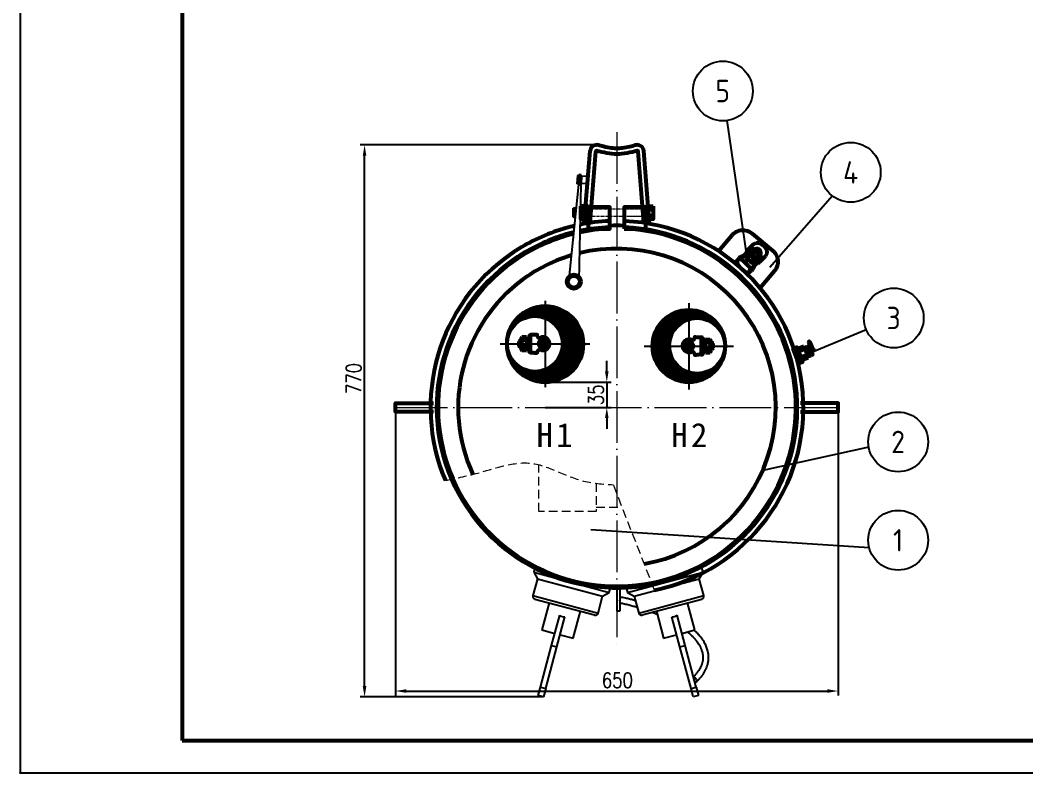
# Model space of a CAD drawing. Header units: millimetres. Extents: x 119255 to 140443, y -8485 to -5380.
# Drawn here: x 119255 to 120655, y -8474 to -7426 of the extents above; entities that cross this region are included whole.
import ezdxf
from ezdxf.enums import TextEntityAlignment as Align

# ---------------------------------------------------------------- set-up
doc = ezdxf.new("R2010")
doc.units = ezdxf.units.MM
doc.header["$LTSCALE"] = 3
for name, pattern in [('ACAD_ISO04W100', [30, 24, -3, 0, -3]), ('ACISOTGL', [3, 2, -1]), ('CENTER', [2, 1.25, -0.25, 0.25, -0.25]), ('DASHDOT', [0.55, 0.5, -0.025, 0, -0.025])]:
    doc.linetypes.add(name, pattern=pattern)
for name, color, linetype in [('2', 3, 'Continuous'), ('A', 3, 'Continuous'), ('C', 1, 'DASHDOT'), ('PL', 5, 'Continuous'), ('S', 254, 'Continuous'), ('几何体', 7, 'Continuous')]:
    doc.layers.add(name, color=color, linetype=linetype)
for name, color, linetype, lineweight in [('图层1', 1, 'CENTER', 13), ('标注、文本', 3, 'Continuous', 25), ('粗实线', 4, 'Continuous', 53)]:
    doc.layers.add(name, color=color, linetype=linetype, lineweight=lineweight)
doc.styles.add('ST_WIN', font='isocp2.shx', dxfattribs={"bigfont": 'hzdxfst.shx'})
doc.styles.get("Standard").update_dxf_attribs({"font": 'txt', "bigfont": 'gbcbig.shx'})
doc.styles.add('TH_GBDIM', font='romans.shx', dxfattribs={"width": 0.8, "bigfont": 'gbcbig.shx'})
doc.dimstyles.new('TH_GBDIM1', dxfattribs={"dimscale": 3, "dimtxt": 3.5, "dimasz": 2.5, "dimexe": 2, "dimexo": 0, "dimgap": 1.5, "dimtad": 1, "dimdec": 1, "dimzin": 0, "dimdsep": 46, "dimtxsty": 'TH_GBDIM', "dimcen": 2.5, "dimclrd": 3, "dimclre": 256, "dimclrt": 2, "dimadec": 0, "dimazin": 0, "dimtfac": 0.714286, "dimtdec": 1, "dimtmove": 0, "dimatfit": 3, "dimfxl": 0, "dimtzin": 0, "dimlwd": -1, "dimlwe": -1, "dimarcsym": 0})

# ---------------------------------------------------------------- blocks, each defined once
blk = doc.blocks.new('*D4')
at = {"layer": 'Defpoints', "color": 0}
for p in [(119777.7, -7965.4), (120393.7, -7971.4), (120393.7, -8360.2)]:
    blk.add_point(p, dxfattribs=at)
at = {"layer": '标注、文本'}
for p, q in [((119777.7, -7965.4), (119777.7, -8366.2)), ((120393.7, -7971.4), (120393.7, -8366.2))]:
    blk.add_line(p, q, dxfattribs=at)
at = {"layer": '标注、文本', "color": 3}
blk.add_line((119792.7, -8360.2), (120378.7, -8360.2), dxfattribs=at)
for points in [[(119792.7, -8357.7), (119792.7, -8362.7), (119777.7, -8360.2)], [(120378.7, -8357.7), (120378.7, -8362.7), (120393.7, -8360.2)]]:
    blk.add_solid(points, dxfattribs=at)
at = {"layer": '标注、文本', "color": 2, "insert": (120086.3, -8345.2), "char_height": 21, "attachment_point": 5, "style": 'TH_GBDIM'}
blk.add_mtext('650', dxfattribs=at)
blk = doc.blocks.new('*D1')
at = {"layer": 'Defpoints', "color": 0}
for p in [(119734.5, -7600.1), (120057.3, -7600.1), (119983.5, -8368.4)]:
    blk.add_point(p, dxfattribs=at)
at = {"layer": '标注、文本'}
for p, q in [((120057.3, -7600.1), (119728.5, -7600.1)), ((119983.5, -8368.4), (119728.5, -8368.4))]:
    blk.add_line(p, q, dxfattribs=at)
at = {"layer": '标注、文本', "color": 3}
blk.add_line((119734.5, -8353.4), (119734.5, -7615.1), dxfattribs=at)
for points in [[(119732, -7615.1), (119737, -7615.1), (119734.5, -7600.1)], [(119732, -8353.4), (119737, -8353.4), (119734.5, -8368.4)]]:
    blk.add_solid(points, dxfattribs=at)
at = {"layer": '标注、文本', "color": 2, "insert": (119719.5, -7925.2), "char_height": 21, "attachment_point": 5, "rotation": 90, "style": 'TH_GBDIM'}
blk.add_mtext('770', dxfattribs=at)
blk = doc.blocks.new('*D9')
at = {"layer": 'Defpoints', "color": 0}
for p in [(119985.7, -7930.4), (119985.7, -7965.4), (120071.6, -7965.4)]:
    blk.add_point(p, dxfattribs=at)
at = {"layer": '标注、文本', "color": 3}
for p, q in [((120071.6, -7915.4), (120071.6, -7900.4)), ((120071.6, -7930.4), (120071.6, -7965.4)), ((120071.6, -7980.4), (120071.6, -7995.4))]:
    blk.add_line(p, q, dxfattribs=at)
at = {"layer": '标注、文本'}
for p, q in [((119985.7, -7930.4), (120077.6, -7930.4)), ((119985.7, -7965.4), (120077.6, -7965.4))]:
    blk.add_line(p, q, dxfattribs=at)
at = {"layer": '标注、文本', "color": 3}
for points in [[(120069.1, -7915.4), (120074.1, -7915.4), (120071.6, -7930.4)], [(120069.1, -7980.4), (120074.1, -7980.4), (120071.6, -7965.4)]]:
    blk.add_solid(points, dxfattribs=at)
at = {"layer": '标注、文本', "color": 2, "insert": (120056.6, -7947.9), "char_height": 21, "attachment_point": 5, "rotation": 90, "style": 'TH_GBDIM'}
blk.add_mtext('35', dxfattribs=at)
blk = doc.blocks.new('A$C3480972e')
at = {"layer": '几何体'}
for p, q in [((-114.1, 28.4), (-115.9, 21.8)), ((119.9, 21.8), (118.1, 28.4)), ((-115.9, 21.8), (-110.6, 12.6)), ((-115.9, 21.8), (-10.8, -6.4)), ((14.8, -6.4), (119.9, 21.8)), ((114.6, 12.6), (119.9, 21.8)), ((-110.6, 12.6), (-116.9, -10.9)), ((-110.6, 12.6), (-20, -11.7)), ((-10.8, -6.4), (-9, 0.2)), ((0, 0), (0, -32.4)), ((4, 0), (4, -32.4)), ((13, 0.2), (14.8, -6.4)), ((24, -11.7), (114.6, 12.6)), ((120.9, -10.9), (114.6, 12.6)), ((-116.9, -10.9), (-26.3, -35.2)), ((-26.3, -35.2), (-20, -11.7)), ((-20, -11.7), (-10.8, -6.4)), ((14.8, -6.4), (24, -11.7)), ((24, -11.7), (30.3, -35.2)), ((30.3, -35.2), (120.9, -10.9)), ((-114.1, -15.7), (-31.1, -37.9)), ((-94.3, -21), (-104.4, -58.6)), ((4.2, -14.7), (4, -15.4)), ((35.1, -37.9), (118.1, -15.7)), ((108.4, -58.6), (98.3, -21)), ((-90.9, -80.5), (-79.6, -38.4)), ((-83.6, -82.4), (-72.3, -40.4)), ((-61, -70.3), (-50.9, -32.6)), ((4, -32.4), (0, -32.4)), ((54.9, -32.6), (65, -70.3)), ((87.6, -82.4), (76.3, -40.4)), ((94.9, -80.5), (83.6, -38.4)), ((-104.4, -58.6), (-86.3, -63.5)), ((-79, -65.4), (-61, -70.3)), ((65, -70.3), (83, -65.4)), ((90.3, -63.5), (108.4, -58.6)), ((-106.4, -138.4), (-90.9, -80.5)), ((-99.1, -140.4), (-83.6, -82.4)), ((-90.9, -80.5), (-83.6, -82.4)), ((87.6, -82.4), (94.9, -80.5)), ((103.1, -140.4), (87.6, -82.4)), ((110.4, -138.4), (94.9, -80.5)), ((-109.5, -150), (-106.4, -138.4)), ((-106.4, -138.4), (-99.1, -140.4)), ((103.1, -140.4), (110.4, -138.4)), ((110.4, -138.4), (113.5, -150)), ((-102.2, -152), (-109.5, -150)), ((-99.1, -140.4), (-102.2, -152)), ((106.2, -152), (103.1, -140.4)), ((113.5, -150), (106.2, -152))]:
    blk.add_line(p, q, dxfattribs=at)
at = {"layer": '几何体', "flags": 128}
for points in [[(4, -18.4), (4.2, -17.7), (4.4, -16.7), (4.6, -15.6), (4.7, -14.7), (4.8, -13.9), (4.8, -13.3), (4.8, -13), (4.7, -13), (4.6, -13.3), (4.4, -13.9), (4.2, -14.7)], [(110.9, -128.2), (111.1, -129.1), (111, -130), (110.7, -130.7), (110.2, -131.3), (109.5, -131.6), (108.7, -131.7), (108.6, -131.7)]]:
    blk.add_lwpolyline(points, dxfattribs=at)
at = {"layer": '几何体'}
for centre, radius, start, end in [((-113.1, -11.9), 3.9, 164.9999, 255), ((117.1, -11.9), 3.9, 285, 15.0001), ((-30.1, -34.2), 3.9, 255, 345.0001), ((34.1, -34.2), 3.9, 194.9999, 285), ((106, -129.9), 5.16, 18.5277, 80.9668)]:
    blk.add_arc(centre, radius, start, end, dxfattribs=at)
for centre, major_axis in [((-64.3, 4.3), (11.9, 44.3)), ((68.3, 4.3), (-11.9, 44.3))]:
    blk.add_ellipse(centre, major_axis=major_axis, ratio=0.490049, start_param=2.971841, end_param=3.311344, dxfattribs=at)
for points, knots in [([(25.7, -18), (24.8, -17.7), (22.1, -17), (17.4, -15.8), (11.4, -14.4), (7.1, -13.5), (4.8, -13)], [0, 0, 0, 0, 0.13545, 0.38583, 0.673641, 1, 1, 1, 1]), ([(4, -21), (6.1, -21.5), (10.4, -22.3), (16.6, -23.8), (22.5, -25.4), (26.2, -26.4), (28, -26.9), (28.1, -26.9)], [0, 0, 0, 0, 0.260489, 0.527943, 0.771275, 0.991155, 1, 1, 1, 1]), ([(49.4, -34.1), (49.5, -34.2), (50.6, -34.6), (52.8, -35.5), (54.9, -36.3), (56, -36.8)], [0, 0, 0, 0, 0.052809, 0.500258, 1, 1, 1, 1]), ([(98.1, -61.4), (99.4, -62.4), (101.5, -64.2), (104.4, -67), (107, -69.7), (109.4, -72.5), (111.5, -75.3), (113.1, -77.6), (114.2, -79.4), (115.2, -81.1), (116.1, -82.9), (117, -85), (117.9, -87.3), (118.6, -89.6), (119, -91.7), (119.3, -93.4), (119.5, -95), (119.5, -96.6), (119.5, -98.4), (119.4, -100.2), (119.2, -102), (118.9, -103.4), (118.6, -104.5), (118.3, -105.5), (118, -106.6), (117.4, -108.1), (116.7, -109.8), (115.7, -111.8), (114.5, -114), (112.9, -116.4), (110.8, -119.1), (108.7, -121.6), (107.1, -123.2), (106.5, -123.8)], [0, 0, 0, 0, 0.053652, 0.093216, 0.138704, 0.188359, 0.233416, 0.272987, 0.29891, 0.323221, 0.351338, 0.38575, 0.424412, 0.461367, 0.495076, 0.521981, 0.544456, 0.570358, 0.600106, 0.629623, 0.656949, 0.681596, 0.696892, 0.710624, 0.727422, 0.750324, 0.779407, 0.808452, 0.841982, 0.880154, 0.923187, 0.971384, 1, 1, 1, 1]), ([(110.4, -131.1), (111.5, -130.1), (113.5, -128.1), (116.1, -125.3), (118.1, -122.8), (119.7, -120.7), (120.9, -118.8), (122.3, -116.5), (123.8, -113.6), (125.1, -110.5), (126, -107.8), (126.6, -105.4), (127.1, -102.9), (127.4, -100.2), (127.6, -97.4), (127.5, -94.7), (127.2, -92.2), (126.9, -90.1), (126.4, -87.9), (125.7, -85.4), (124.8, -82.7), (123.6, -80), (122.4, -77.6), (121.1, -75.2), (119.5, -72.8), (117.6, -70), (115.4, -67.2), (112.8, -64.2), (110.1, -61.4), (108.2, -59.6), (107.5, -58.9)], [0, 0, 0, 0, 0.0465344, 0.0873213, 0.122623, 0.1526304, 0.1774811, 0.1985997, 0.2473063, 0.2948174, 0.3243775, 0.3535825, 0.3858853, 0.4216641, 0.4583998, 0.4948734, 0.5283732, 0.554215, 0.5799184, 0.6140528, 0.6542164, 0.6911032, 0.7237884, 0.7531379, 0.7915919, 0.8297007, 0.871359, 0.9166332, 0.9657844, 1, 1, 1, 1])]:
    blk.add_open_spline(points, degree=3, knots=knots, dxfattribs=at)

msp = doc.modelspace()

# ---------------------------------------------------------------- linework, layer by layer
at = {"layer": 'A'}
for p, q in [((120266.78, -7756.81), (120239.06, -7566.24)), ((120298.65, -7770.32), (120385.12, -7670.76)), ((120341.06, -7895.03), (120432.47, -7856.78))]:
    msp.add_line(p, q, dxfattribs=at)
for centre in [(120233.07, -7525.09), (120411.07, -7638.27), (120470.92, -7840.97), (120477.07, -8013.48), (120477.07, -8150.35)]:
    msp.add_circle(centre, 41.58, dxfattribs=at)
at = {"layer": 'C'}
for p, q in [((119985.72, -7817.18), (119985.72, -7937.71)), ((120185.72, -7820.12), (120185.72, -7940.65)), ((120048.03, -7877.44), (119923.4, -7877.44)), ((120123.4, -7880.38), (120248.03, -7880.38))]:
    msp.add_line(p, q, dxfattribs=at)
at = {"layer": 'PL', "color": 7, "ltscale": 0.5}
for p, q in [((120033.34, -7641.43), (120032.62, -7655.1)), ((120036.09, -7641.57), (120033.34, -7641.43)), ((120035.38, -7655.24), (120036.09, -7641.57)), ((120030.59, -7642.57), (120029.99, -7654.06)), ((120032.67, -7654.21), (120029.99, -7654.06)), ((120032.85, -7650.75), (120030.17, -7650.61)), ((120033.09, -7646.17), (120030.41, -7646.02)), ((120033.27, -7642.71), (120030.59, -7642.57)), ((120032.62, -7655.1), (120035.38, -7655.24)), ((120035.3, -7653.41), (120035.81, -7643.78)), ((120035.76, -7653.91), (120035.3, -7653.41)), ((120036.31, -7643.32), (120035.76, -7653.91)), ((120043.94, -7654.34), (120035.76, -7653.91)), ((120035.81, -7643.78), (120036.31, -7643.32)), ((120036.31, -7643.32), (120044.5, -7643.75)), ((120044.5, -7643.75), (120043.94, -7654.34)), ((120044.81, -7653.9), (120043.94, -7654.34)), ((120044.5, -7643.75), (120045.31, -7644.28)), ((120044.81, -7653.9), (120045.31, -7644.28)), ((120021.13, -7783.84), (120017.71, -7791.12)), ((120017.71, -7791.12), (120022.3, -7797.72)), ((120029.14, -7783.17), (120021.13, -7783.84)), ((120033.73, -7789.77), (120029.14, -7783.17)), ((120030.31, -7797.04), (120033.73, -7789.77)), ((120022.3, -7797.72), (120030.31, -7797.04))]:
    msp.add_line(p, q, dxfattribs=at)
for centre, radius in [((120025.71, -7790.43), 8.7), ((120025.72, -7790.44), 6.96)]:
    msp.add_circle(centre, radius, dxfattribs=at)
at = {"layer": '图层1'}
for p, q in [((120075.72, -7705.94), (120075.72, -7716.62)), ((120095.72, -7705.94), (120095.72, -7716.62))]:
    msp.add_line(p, q, dxfattribs=at)
for points in [[(120125.72, -7689.44), (120045.72, -7689.44)], [(120045.72, -7699.44), (120125.72, -7699.44)]]:
    msp.add_lwpolyline(points, dxfattribs=at)
msp.add_arc((120085.72, -7997.44), 285, 87.98921, 92.01079, dxfattribs=at)
at = {"layer": '标注、文本'}
for p, q in [((119255.17, -5794.75), (119255.17, -8474.14)), ((120018.81, -7791.3), (120032.62, -7655.1)), ((120035.38, -7655.24), (120032.46, -7788.7)), ((120436.13, -8020.73), (120288.51, -8053.29)), ((120436.81, -8160.75), (120049.41, -8135.87)), ((119255.17, -8474.14), (123044.2, -8474.14))]:
    msp.add_line(p, q, dxfattribs=at)
at = {"layer": '标注、文本', "color": 1, "linetype": 'ACAD_ISO04W100', "lineweight": 15}
for p, q in [((120085.72, -7582.35), (120085.72, -8300)), ((119777.72, -7965.44), (120393.72, -7965.44))]:
    msp.add_line(p, q, dxfattribs=at)
at = {"layer": '标注、文本'}
msp.add_point((119255.17, -8474.14), dxfattribs=at)
at = {"layer": '粗实线'}
for p, q in [((119480.7, -5839.86), (119480.7, -8429.03)), ((119480.7, -8429.03), (122999.1, -8429.03))]:
    msp.add_line(p, q, dxfattribs=at)
at = {"layer": '粗实线', "ltscale": 2}
for p, q in [((120040.24, -7709.96), (120048.28, -7608.43)), ((120040.24, -7709.96), (120048.28, -7608.43)), ((120048.36, -7708.65), (120056.25, -7609.13)), ((120123.08, -7708.65), (120115.19, -7609.13)), ((120131.2, -7709.96), (120123.16, -7608.43)), ((120275.81, -7738.31), (120279.34, -7736.19)), ((120279.34, -7736.19), (120283.34, -7736.43)), ((120283.34, -7736.43), (120286.87, -7738.08)), ((120286.87, -7738.08), (120290.16, -7740.43)), ((120268.05, -7748.43), (120255.58, -7760.89)), ((120257.23, -7755.95), (120262.17, -7753.84)), ((120262.17, -7753.84), (120262.87, -7753.6)), ((120262.87, -7753.6), (120262.64, -7753.37)), ((120265.7, -7752.19), (120265.23, -7752.66)), ((120265.23, -7752.66), (120265.46, -7752.43)), ((120265.7, -7753.13), (120265.23, -7752.66)), ((120265.93, -7751.96), (120265.46, -7752.43)), ((120265.46, -7755.25), (120265.7, -7753.13)), ((120266.17, -7748.43), (120265.7, -7750.31)), ((120265.7, -7750.31), (120265.7, -7750.78)), ((120265.7, -7752.19), (120265.94, -7751.96)), ((120266.4, -7752.43), (120265.7, -7752.19)), ((120266.4, -7752.43), (120265.7, -7753.13)), ((120265.94, -7751.96), (120266.4, -7751.96)), ((120267.58, -7746.55), (120266.17, -7748.43)), ((120267.58, -7747.02), (120266.17, -7750.31)), ((120266.17, -7751.72), (120267.11, -7750.78)), ((120266.4, -7752.43), (120266.17, -7755.02)), ((120267.58, -7750.31), (120266.4, -7751.96)), ((120267.11, -7752.19), (120266.88, -7756.19)), ((120268.52, -7748.9), (120267.11, -7752.19)), ((120267.58, -7750.31), (120267.11, -7750.78)), ((120269.23, -7745.37), (120267.58, -7746.54)), ((120270.4, -7745.6), (120267.58, -7747.02)), ((120267.82, -7750.08), (120267.58, -7750.31)), ((120268.52, -7747.95), (120268.05, -7748.43)), ((120268.52, -7748.9), (120270.64, -7746.78)), ((120269.46, -7747.95), (120268.52, -7747.95)), ((120271.34, -7744.66), (120269.23, -7745.37)), ((120269.7, -7754.31), (120271.11, -7750.08)), ((120273.7, -7745.6), (120270.4, -7745.6)), ((120270.64, -7746.78), (120273.93, -7745.37)), ((120271.34, -7747.02), (120270.64, -7746.78)), ((120271.11, -7750.08), (120271.34, -7747.96)), ((120275.81, -7745.37), (120271.34, -7744.66)), ((120271.34, -7747.96), (120271.34, -7747.02)), ((120273.93, -7745.37), (120277.93, -7745.14)), ((120273.93, -7750.07), (120278.64, -7745.37)), ((120273.93, -7750.07), (120274.64, -7748.43)), ((120273.93, -7751.96), (120273.93, -7750.07)), ((120275.81, -7754.78), (120273.93, -7751.96)), ((120274.64, -7748.43), (120277.7, -7745.37)), ((120277.7, -7745.37), (120276.99, -7747.01)), ((120276.99, -7747.01), (120276.99, -7748.9)), ((120276.99, -7748.9), (120278.64, -7751.96)), ((120279.34, -7744.66), (120277.7, -7745.37)), ((120278.64, -7745.37), (120277.93, -7746.55)), ((120277.93, -7746.55), (120277.93, -7748.43)), ((120277.93, -7748.43), (120279.58, -7751.02)), ((120278.87, -7745.6), (120278.4, -7747.02)), ((120278.4, -7747.02), (120278.4, -7748.43)), ((120278.4, -7748.43), (120279.82, -7750.78)), ((120279.81, -7744.66), (120278.64, -7745.37)), ((120278.64, -7751.96), (120281.93, -7753.84)), ((120280.28, -7745.13), (120278.87, -7745.6)), ((120281.22, -7744.66), (120279.34, -7744.66)), ((120279.58, -7751.02), (120282.4, -7752.9)), ((120282.4, -7744.9), (120279.81, -7744.66)), ((120279.82, -7750.78), (120282.4, -7752.43)), ((120281.7, -7745.13), (120280.28, -7745.13)), ((120280.75, -7756.9), (120285.46, -7752.19)), ((120284.05, -7746.55), (120281.22, -7744.66)), ((120284.05, -7746.55), (120281.7, -7745.13)), ((120281.93, -7753.84), (120283.81, -7753.84)), ((120284.28, -7746.31), (120282.4, -7744.9)), ((120282.4, -7752.43), (120283.81, -7752.43)), ((120282.4, -7752.9), (120284.05, -7752.66)), ((120282.4, -7756.19), (120285.46, -7753.13)), ((120283.81, -7752.43), (120284.99, -7751.72)), ((120283.81, -7753.84), (120285.46, -7753.13)), ((120285.7, -7749.13), (120284.05, -7746.55)), ((120286.16, -7749.6), (120284.05, -7746.55)), ((120284.05, -7752.66), (120285.46, -7752.19)), ((120285.93, -7748.43), (120284.28, -7746.31)), ((120284.99, -7751.72), (120285.7, -7750.54)), ((120285.69, -7752.9), (120285.22, -7756.66)), ((120285.46, -7752.19), (120286.17, -7751.02)), ((120285.46, -7753.13), (120286.16, -7751.48)), ((120285.7, -7750.54), (120285.7, -7749.13)), ((120286.17, -7751.02), (120285.93, -7748.43)), ((120286.16, -7751.48), (120286.16, -7749.6)), ((120290.16, -7740.43), (120292.52, -7743.72)), ((120294.4, -7751.25), (120292.51, -7755.01)), ((120292.52, -7743.72), (120294.17, -7747.25)), ((120294.17, -7747.25), (120294.4, -7751.25)), ((120251.58, -7762.54), (120254.88, -7759.25)), ((120251.58, -7762.54), (120254.88, -7759.25)), ((120253.7, -7765.6), (120251.58, -7762.54)), ((120254.88, -7759.25), (120253.7, -7761.84)), ((120253.93, -7766.78), (120253.7, -7761.84)), ((120258.64, -7771.95), (120253.93, -7766.78)), ((120254.64, -7759.48), (120254.41, -7759.25)), ((120254.88, -7759.25), (120255.58, -7757.6)), ((120255.58, -7757.6), (120254.88, -7759.25)), ((120255.11, -7760.89), (120254.88, -7759.25)), ((120255.35, -7761.13), (120255.11, -7760.89)), ((120255.58, -7757.6), (120255.82, -7757.37)), ((120257.23, -7755.95), (120255.82, -7757.37)), ((120256.52, -7756.66), (120274.17, -7774.3)), ((120265.93, -7757.6), (120265.46, -7755.25)), ((120266.17, -7757.37), (120265.7, -7757.84)), ((120266.4, -7757.6), (120265.7, -7758.31)), ((120265.7, -7758.31), (120265.7, -7757.84)), ((120266.17, -7758.31), (120265.7, -7758.31)), ((120266.17, -7755.02), (120266.64, -7757.37)), ((120266.17, -7757.37), (120266.64, -7757.36)), ((120266.4, -7757.6), (120266.17, -7757.37)), ((120266.88, -7757.6), (120266.17, -7758.31)), ((120269.7, -7762.78), (120266.17, -7758.31)), ((120266.88, -7757.6), (120266.4, -7757.6)), ((120266.87, -7757.6), (120270.4, -7762.07)), ((120266.88, -7756.19), (120267.58, -7756.42)), ((120266.88, -7756.19), (120267.81, -7758.07)), ((120267.58, -7756.42), (120269.7, -7754.31)), ((120267.58, -7756.42), (120267.81, -7758.07)), ((120267.81, -7758.07), (120269.93, -7760.66)), ((120271.11, -7754.31), (120269.7, -7754.31)), ((120270.4, -7762.07), (120269.7, -7762.78)), ((120269.7, -7763.25), (120269.7, -7762.78)), ((120270.17, -7762.78), (120269.7, -7763.25)), ((120269.93, -7763.48), (120269.7, -7763.25)), ((120269.93, -7760.66), (120272.52, -7762.78)), ((120270.64, -7762.78), (120269.93, -7763.48)), ((120269.93, -7775.25), (120282.4, -7762.78)), ((120270.17, -7762.78), (120270.4, -7762.07)), ((120270.64, -7762.78), (120270.17, -7762.78)), ((120272.76, -7764.42), (120270.4, -7763.01)), ((120270.87, -7762.54), (120270.64, -7762.78)), ((120270.87, -7762.54), (120273.23, -7763.95)), ((120272.05, -7754.78), (120271.11, -7754.31)), ((120274.17, -7756.43), (120272.05, -7754.78)), ((120274.4, -7763.25), (120272.52, -7762.78)), ((120272.52, -7762.78), (120274.64, -7763.95)), ((120275.34, -7765.13), (120272.76, -7764.42)), ((120273.23, -7763.95), (120275.81, -7764.66)), ((120275.81, -7758.54), (120274.17, -7756.43)), ((120274.4, -7763.25), (120276.52, -7761.13)), ((120274.64, -7763.95), (120274.4, -7763.25)), ((120274.64, -7763.95), (120278.4, -7763.48)), ((120275.81, -7764.66), (120275.34, -7765.13)), ((120275.34, -7765.6), (120275.35, -7765.13)), ((120275.81, -7765.13), (120275.34, -7765.6)), ((120275.81, -7765.6), (120275.34, -7765.6)), ((120278.87, -7756.9), (120275.81, -7754.78)), ((120276.52, -7759.72), (120275.81, -7758.54)), ((120275.81, -7765.13), (120275.81, -7764.66)), ((120276.29, -7765.13), (120275.81, -7765.13)), ((120276.29, -7765.13), (120275.81, -7765.6)), ((120276.29, -7765.13), (120276.05, -7764.89)), ((120276.28, -7764.66), (120278.4, -7764.42)), ((120276.28, -7764.66), (120276.29, -7765.13)), ((120279.81, -7763.95), (120276.29, -7765.13)), ((120280.52, -7759.48), (120276.52, -7761.13)), ((120276.52, -7761.13), (120276.52, -7759.72)), ((120277.23, -7767.95), (120276.99, -7767.72)), ((120278.4, -7763.48), (120281.93, -7762.31)), ((120278.4, -7764.42), (120280.28, -7763.48)), ((120280.75, -7756.9), (120278.87, -7756.9)), ((120280.28, -7763.48), (120279.81, -7763.95)), ((120280.28, -7764.42), (120279.81, -7763.95)), ((120280.05, -7765.13), (120280.28, -7764.89)), ((120280.76, -7763.95), (120280.28, -7763.48)), ((120280.99, -7763.72), (120280.28, -7764.42)), ((120280.28, -7764.89), (120282.4, -7764.66)), ((120282.87, -7759.49), (120280.52, -7759.48)), ((120280.75, -7763.01), (120280.52, -7762.78)), ((120280.52, -7764.66), (120283.58, -7763.01)), ((120282.4, -7756.19), (120280.75, -7756.9)), ((120280.75, -7763.01), (120280.99, -7763.72)), ((120281.93, -7762.31), (120284.05, -7760.19)), ((120282.4, -7762.78), (120282.87, -7762.31)), ((120282.4, -7764.66), (120284.28, -7763.25)), ((120283.81, -7759.48), (120282.87, -7759.49)), ((120282.87, -7762.31), (120282.87, -7761.36)), ((120283.58, -7763.01), (120285.23, -7760.43)), ((120284.05, -7760.19), (120283.81, -7759.48)), ((120285.22, -7756.66), (120284.05, -7760.19)), ((120284.28, -7763.25), (120285.46, -7761.6)), ((120285.23, -7760.43), (120285.23, -7757.13)), ((120285.93, -7759.25), (120285.46, -7755.02)), ((120285.46, -7761.6), (120285.93, -7759.25)), ((120264.05, -7776.89), (120258.64, -7771.95)), ((120264.05, -7776.89), (120268.99, -7777.13)), ((120264.52, -7776.89), (120264.05, -7776.89)), ((120268.28, -7779.24), (120265.23, -7777.13)), ((120268.28, -7779.24), (120271.58, -7775.95)), ((120268.28, -7779.24), (120271.58, -7775.95)), ((120268.99, -7777.13), (120271.58, -7775.95)), ((120269.94, -7775.72), (120269.46, -7775.25)), ((120271.34, -7775.72), (120269.94, -7775.72)), ((120271.34, -7776.19), (120271.11, -7775.95)), ((120272.99, -7775.01), (120271.34, -7775.72)), ((120271.58, -7775.95), (120272.99, -7775.01)), ((120273.46, -7775.01), (120272.99, -7775.01)), ((120273.46, -7775.01), (120274.87, -7773.6)), ((120276.99, -7768.66), (120274.87, -7773.6)), ((120276.99, -7768.66), (120277.23, -7767.95)), ((119965.6, -7889.21), (119965.4, -7864.98)), ((119949.42, -7873.7), (119951.12, -7872.25)), ((119949.42, -7880.11), (119949.42, -7873.7)), ((119952.57, -7872), (119951.12, -7872.25)), ((119951.12, -7872.25), (119951.12, -7881.69)), ((119952.57, -7869.58), (119953.4, -7867.9)), ((119952.57, -7883.38), (119952.57, -7869.58)), ((119952.57, -7881.93), (119952.57, -7872)), ((119960.07, -7867.65), (119953.42, -7867.77)), ((119960.07, -7872.25), (119953.54, -7872.25)), ((119961.04, -7869.34), (119963.71, -7868.86)), ((119961.04, -7885.08), (119961.04, -7869.34)), ((119963.71, -7875.39), (119961.04, -7876.85)), ((119961.04, -7876.85), (119961.04, -7878.54)), ((119961.04, -7878.54), (119963.61, -7876.89)), ((119963.71, -7868.86), (119963.71, -7875.39)), ((119989.12, -7871.28), (119986.22, -7873.19)), ((119990.09, -7880.72), (119987.15, -7879.14)), ((119990.09, -7872.97), (119987.2, -7874.66)), ((119990.82, -7875.15), (119987.67, -7876.99)), ((119990.82, -7879.07), (119987.67, -7876.99)), ((120178.04, -7878.09), (120181.19, -7879.93)), ((120178.76, -7875.91), (120181.66, -7877.6)), ((120179.73, -7874.22), (120182.64, -7876.13)), ((120203.26, -7892.14), (120203.46, -7867.92)), ((120207.82, -7872.28), (120205.15, -7871.79)), ((120205.15, -7871.79), (120205.15, -7878.33)), ((120205.15, -7878.33), (120207.82, -7879.78)), ((120207.82, -7888.01), (120207.82, -7872.28)), ((120207.82, -7879.78), (120207.82, -7881.48)), ((120208.78, -7870.58), (120215.44, -7870.7)), ((120208.78, -7875.18), (120215.32, -7875.18)), ((120216.29, -7872.52), (120215.46, -7870.84)), ((120216.29, -7886.32), (120216.29, -7872.52)), ((120216.29, -7884.87), (120216.29, -7874.94)), ((120216.29, -7874.94), (120217.74, -7875.18)), ((120219.44, -7876.64), (120217.74, -7875.18)), ((120217.74, -7875.18), (120217.74, -7884.63)), ((120219.44, -7883.05), (120219.44, -7876.64)), ((119950.39, -7881.93), (119949.42, -7880.11)), ((119952.57, -7881.93), (119950.39, -7881.93)), ((119951.12, -7881.69), (119952.57, -7881.93)), ((119960.07, -7881.45), (119953.54, -7881.45)), ((119960.07, -7886.29), (119953.54, -7886.29)), ((119963.71, -7884.84), (119961.04, -7885.08)), ((120178.04, -7882.01), (120181.19, -7879.93)), ((120178.76, -7883.66), (120181.7, -7882.07)), ((120205.15, -7887.77), (120207.82, -7888.01)), ((120207.82, -7881.48), (120205.25, -7879.83)), ((120208.78, -7884.38), (120215.32, -7884.38)), ((120208.78, -7889.22), (120215.32, -7889.22)), ((120217.74, -7884.63), (120216.29, -7884.87)), ((120216.29, -7884.87), (120218.47, -7884.87)), ((120218.47, -7884.87), (120219.44, -7883.05)), ((120345.77, -7880.61), (120337.48, -7883.76)), ((120342.17, -7897.95), (120337.63, -7885.98)), ((120347.28, -7884.6), (120338.99, -7887.75)), ((120350.31, -7892.58), (120342.02, -7895.72)), ((120347.13, -7882.38), (120351.84, -7880.59)), ((120347.13, -7882.38), (120351.66, -7894.35)), ((120351.66, -7894.35), (120356.38, -7892.56)), ((120356.38, -7892.56), (120351.84, -7880.59)), ((120358.54, -7883.56), (120357.69, -7883.88)), ((120351.82, -7896.57), (120343.53, -7899.71))]:
    msp.add_line(p, q, dxfattribs=at)
at = {"layer": '粗实线', "color": 8, "linetype": 'ACISOTGL', "lineweight": 0, "ltscale": 2}
for p, q in [((119976.89, -8110.14), (119976.89, -8045.26)), ((120057, -8071.11), (120057, -8110.14)), ((120137.85, -8219.65), (120080.9, -8073.13)), ((120057, -8110.14), (119976.89, -8110.14)), ((120057, -8104.09), (120092.94, -8104.09))]:
    msp.add_line(p, q, dxfattribs=at)
at = {"layer": '粗实线', "ltscale": 2}
for points in [[(120029.14, -7689.44), (120025.72, -7689.44), (120025.72, -7699.44), (120028.13, -7699.44)], [(120034.32, -7703.33), (120035.32, -7703.33), (120035.32, -7685.56), (120034.71, -7685.56)], [(120034.42, -7698.89), (120035.32, -7698.89), (120035.32, -7690), (120034.62, -7690)], [(120357.01, -7885.48), (120352.75, -7874.25)], [(120353.88, -7873.82), (120358.14, -7885.05)], [(120358.54, -7883.56), (120359.42, -7885.9), (120355.96, -7887.21), (120355.07, -7884.88), (120356.57, -7884.31)], [(119830.28, -7971.44), (119777.72, -7971.44), (119777.72, -7959.44), (119830.28, -7959.44)], [(120341.16, -7971.44), (120393.72, -7971.44), (120393.72, -7959.44), (120341.16, -7959.44)]]:
    msp.add_lwpolyline(points, dxfattribs=at)
for points in [[(120035.32, -7685.56), (120035.32, -7703.33), (120043.72, -7703.33), (120043.72, -7685.56)], [(120035.32, -7690), (120035.32, -7698.89), (120043.72, -7698.89), (120043.72, -7690)], [(120045.72, -7684.44), (120045.72, -7704.44), (120043.72, -7704.44), (120043.72, -7684.44)], [(120045.72, -7716.66), (120075.72, -7716.66), (120075.72, -7686.62), (120045.72, -7686.62)], [(120095.72, -7716.66), (120125.72, -7716.66), (120125.72, -7686.62), (120095.72, -7686.62)], [(120125.72, -7684.44), (120125.72, -7704.44), (120127.72, -7704.44), (120127.72, -7684.44)], [(120136.12, -7685.56), (120136.12, -7703.33), (120127.72, -7703.33), (120127.72, -7685.56)], [(120136.12, -7690), (120136.12, -7698.89), (120127.72, -7698.89), (120127.72, -7690)], [(120356.54, -7892.99), (120351.68, -7880.17), (120353.08, -7879.63), (120357.94, -7892.46)], [(120338.6, -7904.22), (120330.81, -7883.65), (120336, -7881.68), (120343.8, -7902.25)]]:
    msp.add_lwpolyline(points, close=True, dxfattribs=at)
msp.add_lwpolyline([(120227.21, -7747.91), (120245.86, -7725.68, -0.4142136), (120274.04, -7723.22), (120302.38, -7747, -0.4142136), (120304.85, -7775.18), (120284.83, -7799.03)], format="xyb", dxfattribs=at)
for centre, radius in [((120025.71, -7790.43), 9.75), ((119985.72, -7877.44), 53), ((119984.22, -7877.09), 51.5), ((119983.14, -7877.09), 50.42), ((119982.72, -7877.09), 50), ((119981.5, -7877.07), 48.78), ((119980.05, -7877.09), 47.33), ((119978.35, -7876.86), 45.63), ((119976.9, -7876.85), 44.18), ((119974.72, -7876.85), 42), ((119973.51, -7876.85), 40.79), ((120185.72, -7880.03), 50.42), ((120187.36, -7880.01), 48.78), ((120188.81, -7880.02), 47.33), ((120190.5, -7879.79), 45.63), ((120191.96, -7879.78), 44.18), ((120194.14, -7879.78), 42), ((119971.57, -7876.85), 38.86), ((120195.35, -7879.78), 40.79), ((120197.28, -7879.78), 38.86), ((119982.35, -7876.85), 5.33), ((119982.66, -7876.85), 4.29), ((120186.51, -7879.78), 5.33), ((120186.2, -7879.78), 4.29)]:
    msp.add_circle(centre, radius, dxfattribs=at)
for centre, radius, start, end in [((120057.25, -7609.15), 9, 71.09977, 175.45082), ((120057.25, -7609.15), 9, 71.09977, 175.45082), ((120057.25, -7609.21), 1, 64.91291, 175.48808), ((120114.19, -7609.15), 9, 4.54918, 108.90023), ((120114.19, -7609.21), 1, 4.51192, 115.08709), ((120085.72, -7965.44), 259.5, 92.37317, 101.46153), ((120085.72, -7965.44), 259.5, 281.58888, 87.62683), ((120085.72, -7965.44), 251, 125.30471, 87.5402), ((120085.72, -7965.44), 249, 125.47787, 87.51889), ((120085.72, -7965.44), 259.5, 108.80422, 124.71315), ((120085.72, -7965.44), 249, 103.95856, 110.92302), ((120085.72, -7965.44), 251, 103.79474, 110.50014), ((120085.72, -7965.44), 259.5, 103.12836, 108.80422), ((120085.72, -7965.44), 249, 92.48111, 102.00719), ((120085.72, -7965.44), 251, 92.4598, 101.89964), ((120085.72, -7947.44), 235, 87.98921, 92.01079), ((120085.72, -7965.44), 251, 110.50014, 125.30471), ((120085.72, -7965.44), 249, 110.92302, 125.47787), ((120085.72, -7965.44), 259.5, 124.54061, 203.07182), ((120085.72, -7965.44), 221, 106.58736, 118.10673), ((120085.72, -7965.44), 221, 279.88726, 103.72397), ((120085.72, -7965.44), 221, 118.10673, 126.41276), ((120085.72, -7965.44), 221, 126.41276, 204.93032), ((119967.7, -7876.85), 14.89, 162.00748, 197.99252), ((119957.53, -7869.95), 4.61, 150.04727, 209.9527), ((119956.81, -7869.95), 4, 324.86423, 35.13577), ((119949.63, -7876.85), 11.41, 336.22907, 23.77093), ((119982.66, -7876.85), 9.16, 237.78524, 122.50475), ((119982.66, -7876.85), 8.46, 239.70829, 120.35182), ((119973.4, -7876.93), 6.53, 336.00423, 24.8977), ((119982.86, -7876.77), 7.2, 29.59133, 116.20321), ((119972, -7877.01), 10.34, 336.51293, 23.93235), ((120186.2, -7879.78), 9.16, 57.49525, 302.21476), ((120186.2, -7879.78), 8.46, 59.64818, 300.29171), ((120185.99, -7879.71), 7.2, 63.79679, 150.40867), ((120196.85, -7879.94), 10.34, 156.06765, 203.48707), ((120195.46, -7879.87), 6.53, 155.1023, 203.99577), ((120219.23, -7879.78), 11.41, 156.22907, 203.77093), ((120212.05, -7872.88), 4, 144.86423, 215.13577), ((120211.33, -7872.88), 4.61, 330.0473, 29.95273), ((120201.16, -7879.78), 14.89, 342.00748, 17.99252), ((120353.32, -7874.04), 0.603, 20.75546, 200.75546), ((119956.05, -7883.87), 3.49, 136.07755, 226.71416), ((119957.53, -7883.87), 3.51, 316.40311, 43.59689), ((119983.02, -7878.39), 6.45, 237.2512, 341.14475), ((120185.84, -7881.33), 6.45, 198.85525, 302.7488), ((120211.33, -7886.8), 3.51, 136.40311, 223.59689), ((120212.81, -7886.8), 3.49, 313.28584, 43.92245), ((120341.24, -7884.61), 3.85, 167.15238, 234.35853), ((120353.41, -7886.84), 14.45, 183.58484, 217.92608), ((120343.53, -7883.75), 3.85, 347.15238, 54.35853), ((120335.89, -7893.48), 14.45, 3.58484, 37.92608), ((120348.06, -7895.71), 3.85, 347.15238, 54.35853), ((120357.57, -7885.27), 0.603, 200.75546, 20.75546), ((120345.77, -7896.58), 3.85, 167.15238, 234.35853)]:
    msp.add_arc(centre, radius, start, end, dxfattribs=at)
for points in [[(120113.77, -7608.31), (120085.72, -7613.03), (120057.67, -7608.31)], [(119980.17, -7882.17), (119980.17, -7883.14), (119979.68, -7883.63), (119978.47, -7884.11), (119977.26, -7885.08), (119976.05, -7886.29), (119975.08, -7887.74), (119974.6, -7888.95), (119974.36, -7889.68), (119973.97, -7889.68), (119972.73, -7889.6), (119965.92, -7889.16), (119965.16, -7889.19), (119964.31, -7888.59), (119963.71, -7887.98), (119963.71, -7887.5), (119963.71, -7885.66), (119963.71, -7868.86), (119963.71, -7867.81), (119963.71, -7867.04), (119963.71, -7866.68), (119963.95, -7865.95), (119964.19, -7865.71), (119964.67, -7865.23), (119965.07, -7864.68), (119965.9, -7864.52), (119970.26, -7864.52), (119973.75, -7864.26), (119974.6, -7864.26), (119974.72, -7864.74), (119975.33, -7866.44), (119976.29, -7868.13), (119977.14, -7868.74), (119978.84, -7869.83), (119979.68, -7870.31), (119980.17, -7870.79), (119980.17, -7871.04), (119980.17, -7871.76), (119979.68, -7872.25), (119978.96, -7873.21), (119978.23, -7873.94), (119977.5, -7876.36), (119977.5, -7878.3), (119978.11, -7880.24), (119979.44, -7881.2), (119980.17, -7882.17)], [(120188.69, -7885.11), (120188.69, -7886.08), (120189.17, -7886.56), (120190.38, -7887.05), (120191.59, -7888.01), (120192.81, -7889.22), (120193.77, -7890.68), (120194.26, -7891.89), (120194.5, -7892.61), (120194.88, -7892.61), (120196.13, -7892.53), (120202.93, -7892.09), (120203.7, -7892.13), (120204.55, -7891.52), (120205.15, -7890.92), (120205.15, -7890.44), (120205.15, -7888.59), (120205.15, -7871.79), (120205.15, -7870.75), (120205.15, -7869.98), (120205.15, -7869.62), (120204.91, -7868.89), (120204.67, -7868.65), (120204.18, -7868.16), (120203.79, -7867.62), (120202.96, -7867.46), (120198.6, -7867.46), (120195.11, -7867.19), (120194.26, -7867.19), (120194.14, -7867.68), (120193.53, -7869.37), (120192.56, -7871.07), (120191.72, -7871.67), (120190.02, -7872.76), (120189.17, -7873.25), (120188.69, -7873.73), (120188.69, -7873.97), (120188.69, -7874.7), (120189.17, -7875.18), (120189.9, -7876.15), (120190.63, -7876.88), (120191.35, -7879.3), (120191.35, -7881.24), (120190.75, -7883.17), (120189.42, -7884.14), (120188.69, -7885.11)]]:
    msp.add_spline(points, degree=3, dxfattribs=at)
msp.add_open_spline([(120111.81, -7600.55), (120108.97, -7601.27), (120106.19, -7601.97), (120099.99, -7603.39), (120096.6, -7604.06), (120092.01, -7604.67), (120090.71, -7604.81), (120088.5, -7604.96), (120087.59, -7605.01), (120085.96, -7605.04), (120085.25, -7605.04), (120083.8, -7605), (120083.08, -7604.97), (120080.87, -7604.82), (120079.38, -7604.67), (120074.4, -7603.99), (120070.81, -7603.26), (120064.66, -7601.82), (120062.17, -7601.19), (120059.63, -7600.55)], degree=3, knots=[0, 0, 0, 0, 8.6289129, 8.6289129, 19.6760002, 19.6760002, 24.1076651, 24.1076651, 27.305856, 27.305856, 29.8533288, 29.8533288, 32.4008016, 32.4008016, 37.4957473, 37.4957473, 49.1694807, 49.1694807, 56.8905328, 56.8905328, 56.8905328, 56.8905328], dxfattribs=at)
for points in [[(120267.58, -7746.54), (120267.58, -7746.54), (120275.81, -7738.31), (120275.81, -7738.31)], [(120275.81, -7738.31), (120275.81, -7738.31), (120267.58, -7746.54), (120267.58, -7746.54)], [(120284.28, -7763.25), (120284.28, -7763.25), (120292.52, -7755.01), (120292.52, -7755.01)], [(120292.52, -7755.01), (120292.52, -7755.01), (120284.28, -7763.25), (120284.28, -7763.25)]]:
    msp.add_open_spline(points, degree=3, dxfattribs=at)
at = {"layer": '粗实线', "color": 8, "linetype": 'ACISOTGL', "lineweight": 0, "ltscale": 2}
msp.add_spline([(119846.98, -8067.14), (119895.39, -8055.94), (119964.62, -8043.04), (120036.57, -8067.25), (120080.9, -8073.13)], degree=3, dxfattribs=at)

# ---------------------------------------------------------------- block references
at = {"layer": '标注、文本'}
msp.add_blockref('A$C3480972e', (120085.72, -8216.44), dxfattribs=at)

# ---------------------------------------------------------------- texts
at = {"layer": '2', "linetype": 'Continuous', "char_height": 33.6, "width": 106.4485, "attachment_point": 1, "line_spacing_factor": 2}
for s, insert in [('{\\fFangSong|b1|i0|c134|p49;\\T1.2;H1}', (119973.84, -7987.1)), ('{\\fFangSong|b1|i0|c134|p49;\\T1.2;H2}', (120161.27, -7987.1))]:
    msp.add_mtext(s, dxfattribs=dict(at, insert=insert))
at = {"layer": 'S', "color": 7, "style": 'ST_WIN'}
for s, p in [('5', (120232.9, -7525.09)), ('4', (120410.9, -7638.27)), ('3', (120470.76, -7840.97)), ('2', (120476.91, -8013.48)), ('1', (120476.91, -8150.35))]:
    msp.add_text(s, height=31.18, dxfattribs=at).set_placement(p, align=Align.MIDDLE)

# ---------------------------------------------------------------- dimensions: what is measured, and where the dimension line sits
at = {"layer": '标注、文本'}
for base, p1, p2, text, picture, middle in [((119734.54, -7600.15), (119983.51, -8368.43), (120057.25, -7600.15), '770', '*D1', (119734.54, -7925.17)), ((120071.62, -7965.44), (119985.72, -7930.44), (119985.72, -7965.44), '35', '*D9', (120071.62, -7947.94))]:
    dim = msp.add_linear_dim(base=base, p1=p1, p2=p2, angle=90, text=text, dimstyle='TH_GBDIM1', override={"dimtxt": 7, "dimasz": 5}, dxfattribs=at)
    dim.commit()
    dim.dimension.update_dxf_attribs({"geometry": picture, "text_midpoint": middle, "dimtype": 160})
dim = msp.add_linear_dim(base=(120393.72, -8360.23), p1=(119777.72, -7965.44), p2=(120393.72, -7971.44), text='650', dimstyle='TH_GBDIM1', override={"dimtxt": 7, "dimasz": 5}, dxfattribs=at)
dim.commit()
dim.dimension.update_dxf_attribs({"geometry": '*D4', "text_midpoint": (120086.28, -8360.23), "dimtype": 160})

doc.saveas('drawing.dxf')
